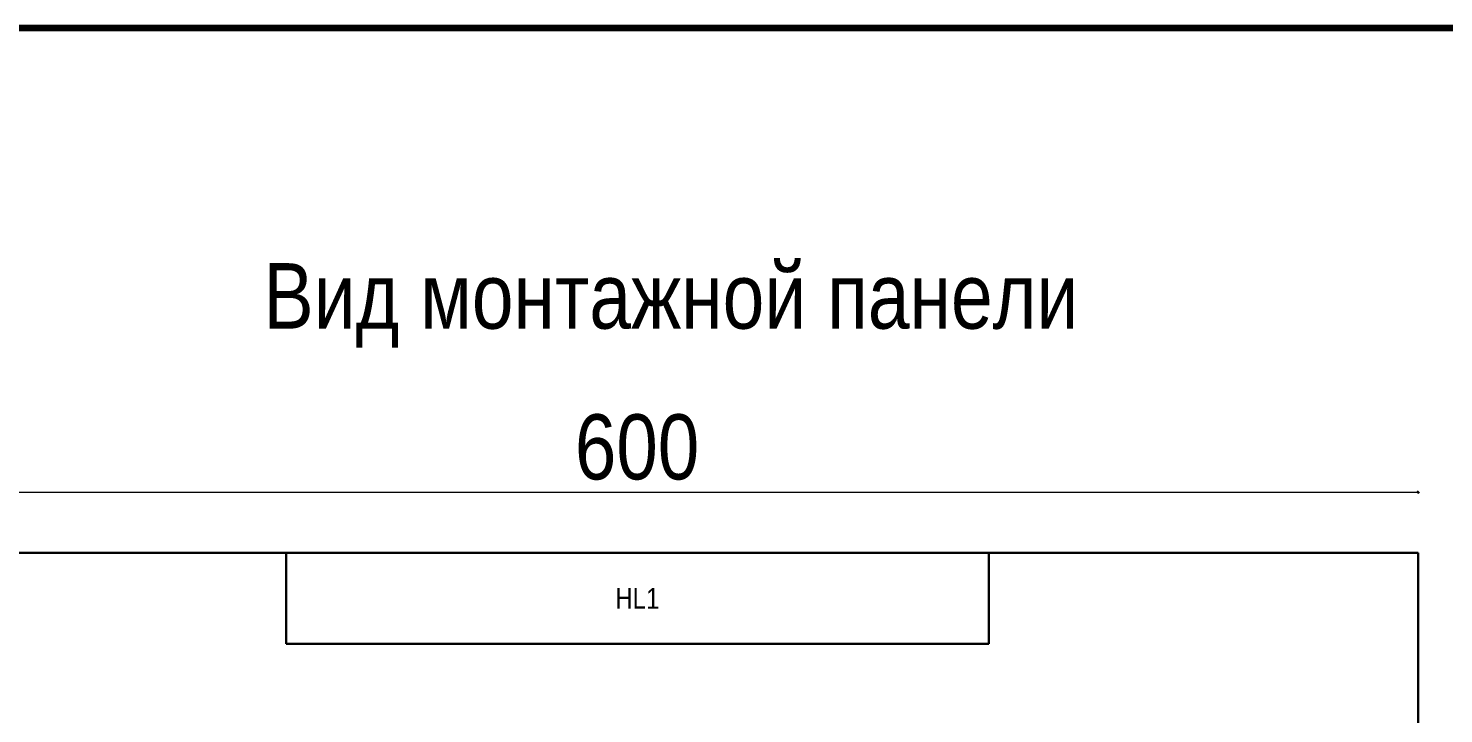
# Model space of a CAD drawing. Header units: millimetres. Extents: x -6000 to 26000, y -6000 to 26000.
# Drawn here: x 86.4 to 162, y -2960.6 to -2924 of the extents above; entities that cross this region are included whole.
import ezdxf

# ---------------------------------------------------------------- set-up
doc = ezdxf.new("R2010")
doc.units = ezdxf.units.MM
doc.header["$MEASUREMENT"] = 0
for name, color, linetype, lineweight in [('0_Ном._пера__246', 7, 'Continuous', 100), ('Аннотация - Текст_Ном._пера__1', 7, 'Continuous', 15), ('Чертеж и Рисунок_Ном._пера__1', 7, 'Continuous', 15), ('Чертеж и Рисунок_Ном._пера__21', 7, 'Continuous', 30)]:
    doc.layers.add(name, color=color, linetype=linetype, lineweight=lineweight)
for name, color, linetype, lineweight, true_color in [('Чертеж и Рисунок_Ном._пера__25', 7, 'Continuous', 0, 0x5555ff), ('Чертеж и Рисунок_Ном._пера__65', 7, 'Continuous', 40, 0x83aefe), ('Чертеж и Рисунок_Ном._пера__85', 7, 'Continuous', 5, 0x66b7ff)]:
    doc.layers.add(name, color=color, linetype=linetype, lineweight=lineweight, true_color=true_color)
doc.styles.add('СГЕНЕРИР_СТИЛЬ_1', font='ARIALN.TTF')

msp = doc.modelspace()

# ---------------------------------------------------------------- linework, layer by layer
at = {"layer": '0_Ном._пера__246', "color": 7, "linetype": 'Continuous', "lineweight": 100, "flags": 128}
msp.add_lwpolyline([(415, -3210.965), (415, -2923.965), (20, -2923.965), (20, -3210.965)], close=True, dxfattribs=at)
at = {"layer": 'Чертеж и Рисунок_Ном._пера__21', "color": 7, "linetype": 'Continuous', "lineweight": 30}
for p, q in [((77.231, -2951.991), (160.671, -2951.991)), ((100.177, -2951.991), (137.725, -2951.991)), ((100.177, -2956.858), (100.177, -2951.991)), ((137.725, -2951.991), (137.725, -2956.858)), ((160.671, -2951.991), (160.671, -3202.374)), ((137.725, -2956.858), (100.177, -2956.858))]:
    msp.add_line(p, q, dxfattribs=at)
at = {"layer": 'Чертеж и Рисунок_Ном._пера__65', "color": 161, "linetype": 'Continuous', "lineweight": 40, "true_color": 0x83aefe}
msp.add_line((160.636, -2948.788), (160.705, -2948.719), dxfattribs=at)
at = {"layer": 'Чертеж и Рисунок_Ном._пера__85', "color": 151, "linetype": 'Continuous', "lineweight": 5, "true_color": 0x66b7ff}
for p, q in [((77.231, -2948.754), (160.671, -2948.754)), ((160.671, -2948.819), (160.671, -2948.688)), ((160.671, -2948.754), (160.723, -2948.754))]:
    msp.add_line(p, q, dxfattribs=at)

# ---------------------------------------------------------------- texts
at = {"layer": 'Аннотация - Текст_Ном._пера__1', "color": 7, "linetype": 'Continuous', "lineweight": 15, "insert": (120.748, -2936.513), "char_height": 3.5, "attachment_point": 2, "style": 'СГЕНЕРИР_СТИЛЬ_1'}
msp.add_mtext('\\A1;{\\pqc;\\fArial Narrow|b0|i0|c204|p34;Вид монтажной панели}', dxfattribs=at)
at = {"layer": 'Чертеж и Рисунок_Ном._пера__1', "color": 7, "linetype": 'Continuous', "lineweight": 15, "char_height": 1.11253, "attachment_point": 7, "style": 'СГЕНЕРИР_СТИЛЬ_1'}
for s, insert in [('\\A1;{\\pql;\\fArial Narrow|b0|i0|c204|p34;HL}', (117.773, -2954.981)), ('\\A1;{\\pql;\\fArial Narrow|b0|i0|c204|p34;1}', (119.417, -2954.981))]:
    msp.add_mtext(s, dxfattribs=dict(at, insert=insert))
at = {"layer": 'Чертеж и Рисунок_Ном._пера__25', "color": 173, "linetype": 'Continuous', "lineweight": 0, "true_color": 0x5555ff, "insert": (115.613, -2948.117), "char_height": 3.47667, "attachment_point": 7, "style": 'СГЕНЕРИР_СТИЛЬ_1'}
msp.add_mtext('\\A1;{\\pql;\\fArial Narrow|b0|i0|c204|p34;600}', dxfattribs=at)

doc.saveas('drawing.dxf')
